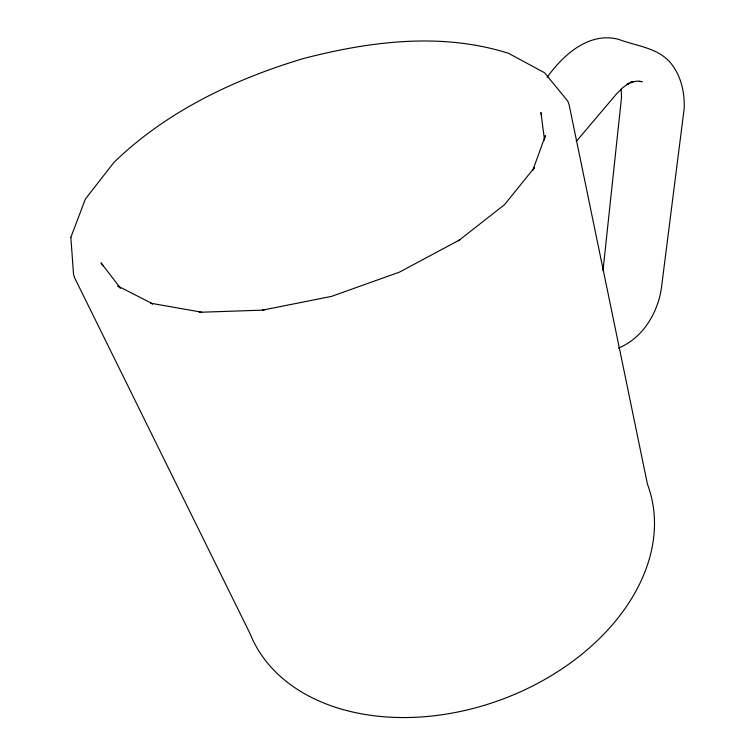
<?xml version="1.0" encoding="UTF-8"?>
<svg xmlns="http://www.w3.org/2000/svg" width="755" height="755" viewBox="0 0 755 755"><rect width="100%" height="100%" fill="white"/><g stroke="black" fill="none" stroke-linecap="round" stroke-linejoin="round"><path stroke-width="1.13" d="M602.99 270.715L621.535 97.31L621.176 89.232M544.553 138.986L545.346 135.645L532.822 170.252L534.512 167.525L504.519 204.68L459.191 240.175M576.216 141.487L616.325 94.148L622.799 87.627L629.349 82.975L627.131 84.484L633.473 81.672L630.482 82.257L636.503 81.162L642.212 81.691L638.872 81.162M547.13 77.293C563.239 55.011 588.815 31.531 618.694 39.364C636.352 46.112 658.105 47.65 670.893 63.278C681.17 75.981 684.86 92.733 684.153 108.786L661.314 288.75C657.492 313.57 642.326 338.391 618.458 348.112M458.257 240.902L459.748 239.854L399.565 272.083L331.568 296.366L262.485 310.145L264.099 310.097L199.16 312.287M201.727 312.202L150.575 303.199L152.576 303.944M152.557 303.784L117.723 285.975L120.46 288.155L101.019 262.844L102.982 265.751M541.694 115.949L540.929 112.504L544.497 140.1M70.857 237.315L73.537 274.424L74.585 277.727L250.179 633.907A212.287 151.142 -20 0 0 503.358 698.866A212.287 151.142 -20 0 0 647.46 484.257L569.081 104.624L567.93 101.472L565.882 98.792L544.544 72.744L508.087 53.077L505.529 52.388C439.419 32.323 368.931 41.525 303.246 58.588C233.833 79.398 166.44 111.504 113.948 162.391L85.372 199.056L70.857 237.315"/></g></svg>
